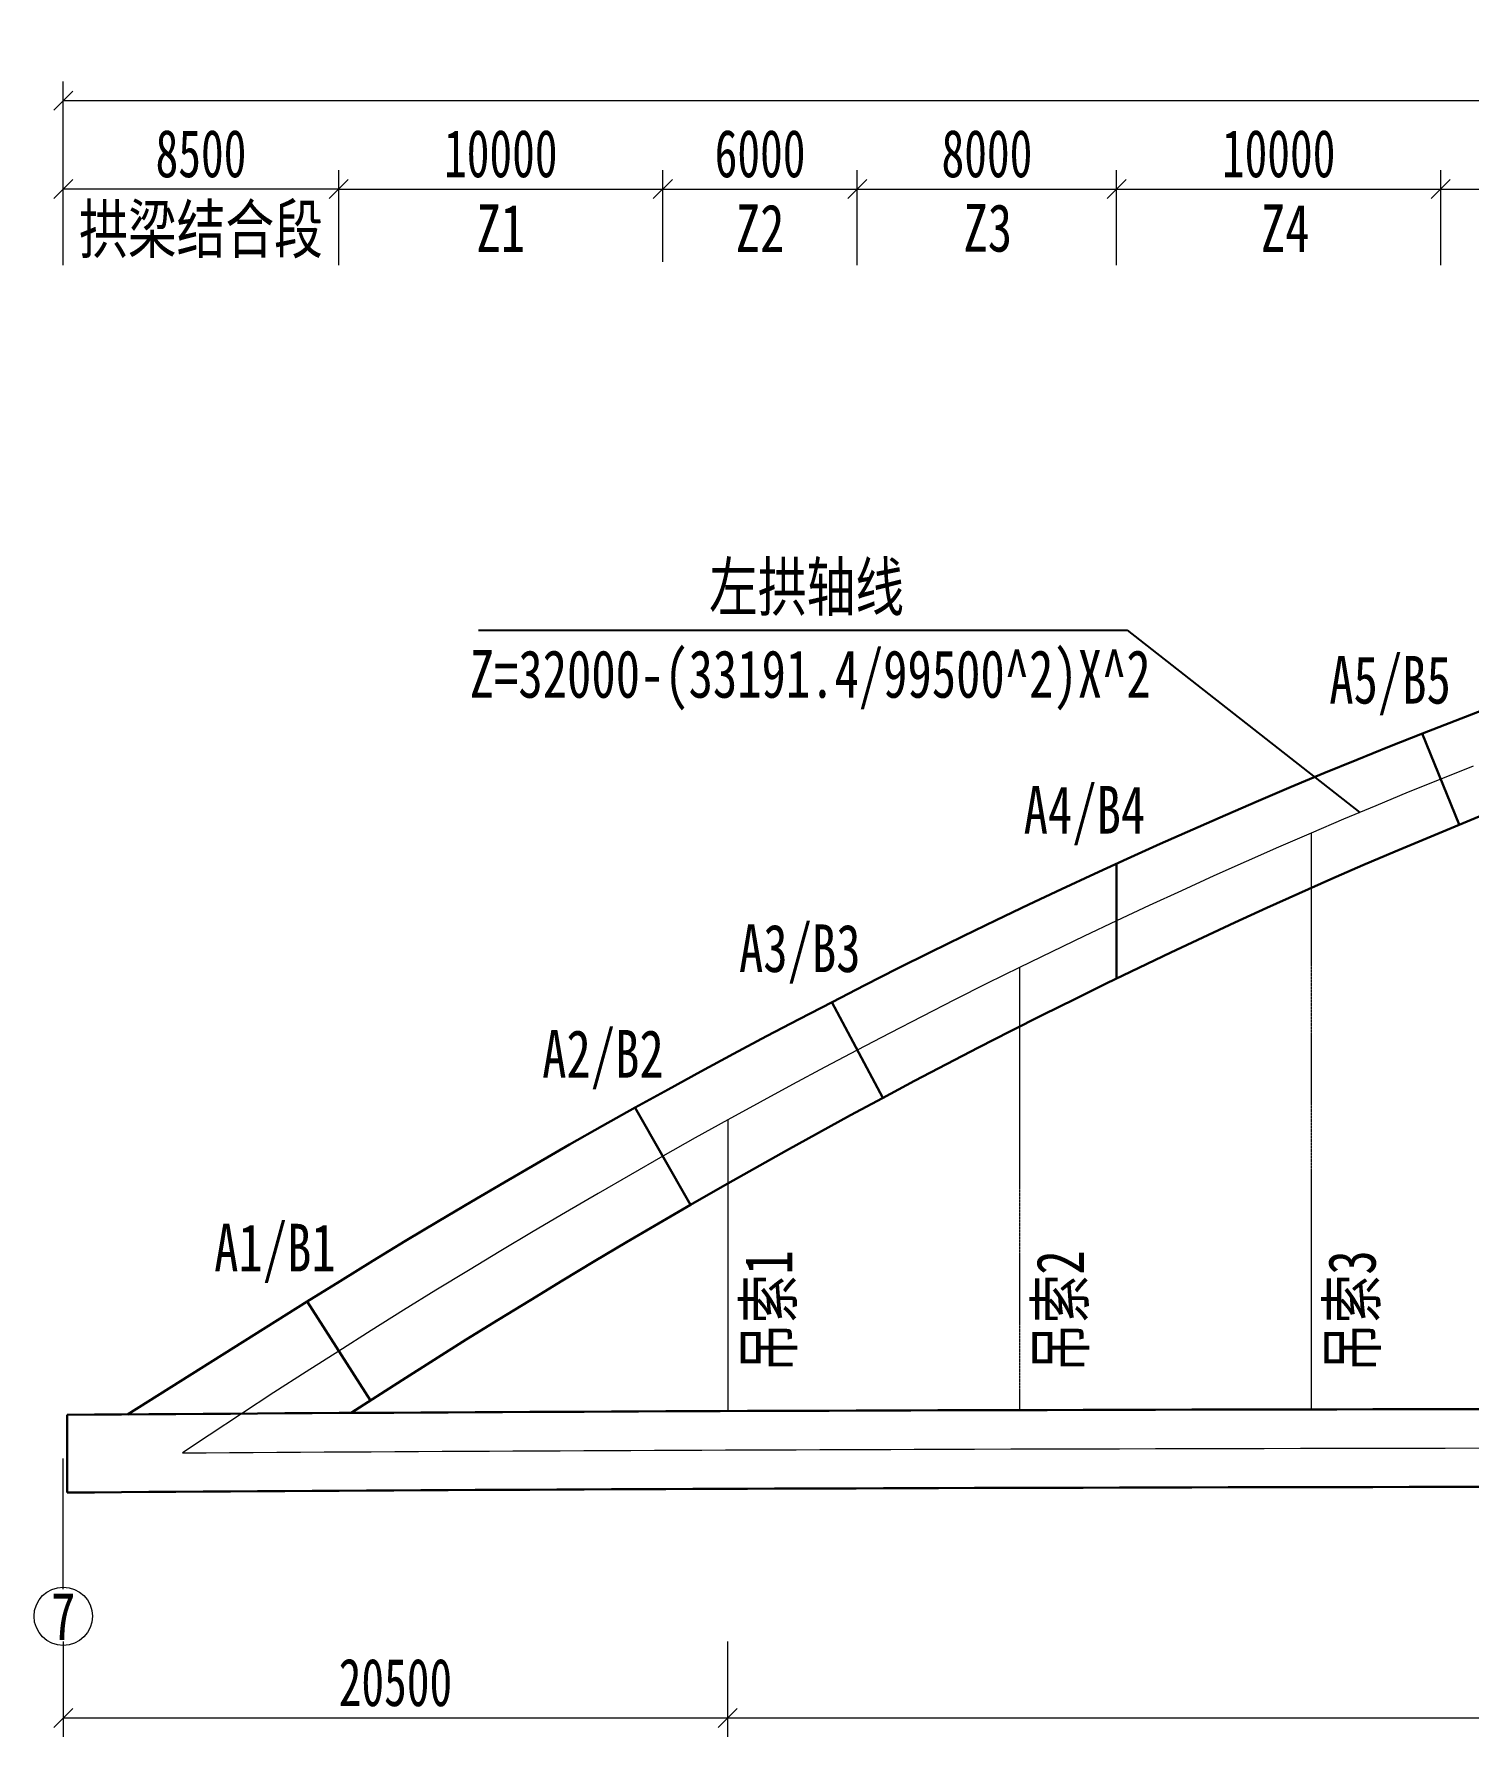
# Model space of a CAD drawing. Header units: millimetres. Extents: x -107417 to 789443, y 114680 to 345248.
# Drawn here: x -104738 to -60467, y 198339 to 250895 of the extents above; entities that cross this region are included whole.
import ezdxf
from ezdxf.enums import TextEntityAlignment as Align

# ---------------------------------------------------------------- set-up
doc = ezdxf.new("R2010")
doc.units = ezdxf.units.MM
for name, pattern in [('CENTER', [2, 1.25, -0.25, 0.25, -0.25]), ('CENTER2', [28.575, 19.05, -3.175, 3.175, -3.175]), ('DASHED', [0.75, 0.5, -0.25])]:
    doc.linetypes.add(name, pattern=pattern)
doc.layers.get('Defpoints').update_dxf_attribs({"color": 8})
for name, color, linetype, lineweight in [('中心线', 2, 'CENTER2', 15), ('标注', 4, 'Continuous', 13), ('桥 中心线', 4, 'CENTER', 15), ('桥 构造粗实', 1, 'Continuous', 30)]:
    doc.layers.add(name, color=color, linetype=linetype, lineweight=lineweight)
doc.styles.add('111', font='仿宋_GB2312.TTF', dxfattribs={"width": 0.7})
doc.styles.add('BM_Anno', font='仿宋_GB2312.TTF', dxfattribs={"width": 0.85})
doc.styles.add('仿宋_GB2312', font='仿宋_GB2312.TTF', dxfattribs={"width": 0.75})
doc.dimstyles.new('200', dxfattribs={"dimscale": 0, "dimtxt": 2.5, "dimasz": 1, "dimexe": 1, "dimexo": 1, "dimgap": 0.6, "dimtad": 1, "dimdec": 0, "dimdsep": 46, "dimtxsty": '111', "dimblk": 'OBLIQUE', "dimcen": 0, "dimclrd": 4, "dimclre": 4, "dimclrt": 4, "dimadec": 1, "dimazin": 2, "dimtfac": 1, "dimtdec": 0, "dimtix": 1, "dimtmove": 2, "dimatfit": 3, "dimfxl": 4, "dimfxlon": 1, "dimtolj": 1, "dimlwd": -1, "dimlwe": -1, "dimarcsym": 0})

# ---------------------------------------------------------------- blocks, each defined once
blk = doc.blocks.new('_Oblique')
at = {"color": 0, "linetype": 'ByBlock', "lineweight": -2}
blk.add_line((-0.5, -0.5), (0.5, 0.5), dxfattribs=at)
blk = doc.blocks.new('*D45')
at = {"layer": 'Defpoints', "color": 0, "transparency": 16777216}
for p in [(100162, 248842), (-103838, 243200), (100162, 241051)]:
    blk.add_point(p, dxfattribs=at)
at = {"layer": '标注', "color": 4, "transparency": 16777216}
for p, q in [((-103838, 246489), (-103838, 249430)), ((100162, 246489), (100162, 249430)), ((-103838, 248842), (100162, 248842))]:
    blk.add_line(p, q, dxfattribs=at)
at = {"layer": '标注', "color": 4, "transparency": 16777216, "xscale": 588.2352941176471, "yscale": 588.2352941176471, "zscale": 588.2352941176471, "rotation": 180}
blk.add_blockref('_Oblique', (-103838, 248842), dxfattribs=at)
at = {"layer": '标注', "color": 4, "transparency": 16777216, "xscale": 588.2352941176471, "yscale": 588.2352941176471, "zscale": 588.2352941176471}
blk.add_blockref('_Oblique', (100162, 248842), dxfattribs=at)
at = {"layer": '标注', "color": 4, "transparency": 16777216, "insert": (-1838, 249930), "char_height": 1470.6, "attachment_point": 5, "style": '111'}
blk.add_mtext('\\A1;204000', dxfattribs=at)
blk = doc.blocks.new('*D47')
at = {"layer": 'Defpoints', "color": 0, "transparency": 16777216}
for p in [(-52338, 246111), (-61338, 242974), (-52338, 242701)]:
    blk.add_point(p, dxfattribs=at)
at = {"layer": '标注', "color": 4, "transparency": 16777216}
for p, q in [((-61338, 243758), (-61338, 246699)), ((-52338, 243758), (-52338, 246699)), ((-61338, 246111), (-52338, 246111))]:
    blk.add_line(p, q, dxfattribs=at)
at = {"layer": '标注', "color": 4, "transparency": 16777216, "xscale": 588.2352941176471, "yscale": 588.2352941176471, "zscale": 588.2352941176471, "rotation": 180}
blk.add_blockref('_Oblique', (-61338, 246111), dxfattribs=at)
at = {"layer": '标注', "color": 4, "transparency": 16777216, "xscale": 588.2352941176471, "yscale": 588.2352941176471, "zscale": 588.2352941176471}
blk.add_blockref('_Oblique', (-52338, 246111), dxfattribs=at)
at = {"layer": '标注', "color": 4, "transparency": 16777216, "insert": (-56838, 247199), "char_height": 1470.6, "attachment_point": 5, "style": '111'}
blk.add_mtext('\\A1;9000', dxfattribs=at)
blk = doc.blocks.new('*D48')
at = {"layer": 'Defpoints', "color": 0, "transparency": 16777216}
for p in [(-61338, 246111), (-61338, 242974), (-71338, 240297)]:
    blk.add_point(p, dxfattribs=at)
at = {"layer": '标注', "color": 4, "transparency": 16777216}
for p, q in [((-71338, 243758), (-71338, 246699)), ((-61338, 243758), (-61338, 246699)), ((-71338, 246111), (-61338, 246111))]:
    blk.add_line(p, q, dxfattribs=at)
at = {"layer": '标注', "color": 4, "transparency": 16777216, "xscale": 588.2352941176471, "yscale": 588.2352941176471, "zscale": 588.2352941176471, "rotation": 180}
blk.add_blockref('_Oblique', (-71338, 246111), dxfattribs=at)
at = {"layer": '标注', "color": 4, "transparency": 16777216, "xscale": 588.2352941176471, "yscale": 588.2352941176471, "zscale": 588.2352941176471}
blk.add_blockref('_Oblique', (-61338, 246111), dxfattribs=at)
at = {"layer": '标注', "color": 4, "transparency": 16777216, "insert": (-66338, 247199), "char_height": 1470.6, "attachment_point": 5, "style": '111'}
blk.add_mtext('\\A1;10000', dxfattribs=at)
blk = doc.blocks.new('*D49')
at = {"layer": 'Defpoints', "color": 0, "transparency": 16777216}
for p in [(-71338, 246111), (-79338, 242159), (-71338, 240297)]:
    blk.add_point(p, dxfattribs=at)
at = {"layer": '标注', "color": 4, "transparency": 16777216}
for p, q in [((-79338, 243758), (-79338, 246699)), ((-71338, 243758), (-71338, 246699)), ((-79338, 246111), (-71338, 246111))]:
    blk.add_line(p, q, dxfattribs=at)
at = {"layer": '标注', "color": 4, "transparency": 16777216, "xscale": 588.2352941176471, "yscale": 588.2352941176471, "zscale": 588.2352941176471, "rotation": 180}
blk.add_blockref('_Oblique', (-79338, 246111), dxfattribs=at)
at = {"layer": '标注', "color": 4, "transparency": 16777216, "xscale": 588.2352941176471, "yscale": 588.2352941176471, "zscale": 588.2352941176471}
blk.add_blockref('_Oblique', (-71338, 246111), dxfattribs=at)
at = {"layer": '标注', "color": 4, "transparency": 16777216, "insert": (-75338, 247199), "char_height": 1470.6, "attachment_point": 5, "style": '111'}
blk.add_mtext('\\A1;8000', dxfattribs=at)
blk = doc.blocks.new('*D50')
at = {"layer": 'Defpoints', "color": 0, "transparency": 16777216}
for p in [(-79338, 246111), (-85338, 243274), (-79338, 242159)]:
    blk.add_point(p, dxfattribs=at)
at = {"layer": '标注', "color": 4, "transparency": 16777216}
for p, q in [((-85338, 243862), (-85338, 246699)), ((-79338, 243758), (-79338, 246699)), ((-85338, 246111), (-79338, 246111))]:
    blk.add_line(p, q, dxfattribs=at)
at = {"layer": '标注', "color": 4, "transparency": 16777216, "xscale": 588.2352941176471, "yscale": 588.2352941176471, "zscale": 588.2352941176471, "rotation": 180}
blk.add_blockref('_Oblique', (-85338, 246111), dxfattribs=at)
at = {"layer": '标注', "color": 4, "transparency": 16777216, "xscale": 588.2352941176471, "yscale": 588.2352941176471, "zscale": 588.2352941176471}
blk.add_blockref('_Oblique', (-79338, 246111), dxfattribs=at)
at = {"layer": '标注', "color": 4, "transparency": 16777216, "insert": (-82338, 247199), "char_height": 1470.6, "attachment_point": 5, "style": '111'}
blk.add_mtext('\\A1;6000', dxfattribs=at)
blk = doc.blocks.new('*D51')
at = {"layer": 'Defpoints', "color": 0, "transparency": 16777216}
for p in [(-85338, 246111), (-85338, 243274), (-95338, 242495)]:
    blk.add_point(p, dxfattribs=at)
at = {"layer": '标注', "color": 4, "transparency": 16777216}
for p, q in [((-95338, 243758), (-95338, 246699)), ((-85338, 243862), (-85338, 246699)), ((-95338, 246111), (-85338, 246111))]:
    blk.add_line(p, q, dxfattribs=at)
at = {"layer": '标注', "color": 4, "transparency": 16777216, "xscale": 588.2352941176471, "yscale": 588.2352941176471, "zscale": 588.2352941176471, "rotation": 180}
blk.add_blockref('_Oblique', (-95338, 246111), dxfattribs=at)
at = {"layer": '标注', "color": 4, "transparency": 16777216, "xscale": 588.2352941176471, "yscale": 588.2352941176471, "zscale": 588.2352941176471}
blk.add_blockref('_Oblique', (-85338, 246111), dxfattribs=at)
at = {"layer": '标注', "color": 4, "transparency": 16777216, "insert": (-90338, 247199), "char_height": 1470.6, "attachment_point": 5, "style": '111'}
blk.add_mtext('\\A1;10000', dxfattribs=at)
blk = doc.blocks.new('*D56')
at = {"layer": 'Defpoints', "color": 0, "transparency": 16777216}
for p in [(-103838, 246111), (-95338, 242097), (-103838, 240508)]:
    blk.add_point(p, dxfattribs=at)
at = {"layer": '标注', "color": 4, "transparency": 16777216}
for p, q in [((-103838, 243758), (-103838, 246699)), ((-95338, 243758), (-95338, 246699)), ((-95338, 246111), (-103838, 246111))]:
    blk.add_line(p, q, dxfattribs=at)
at = {"layer": '标注', "color": 4, "transparency": 16777216, "xscale": 588.2352941176471, "yscale": 588.2352941176471, "zscale": 588.2352941176471, "rotation": 180}
blk.add_blockref('_Oblique', (-103838, 246111), dxfattribs=at)
at = {"layer": '标注', "color": 4, "transparency": 16777216, "xscale": 588.2352941176471, "yscale": 588.2352941176471, "zscale": 588.2352941176471}
blk.add_blockref('_Oblique', (-95338, 246111), dxfattribs=at)
at = {"layer": '标注', "color": 4, "transparency": 16777216, "insert": (-99588, 247199), "char_height": 1470.6, "attachment_point": 5, "style": '111'}
blk.add_mtext('\\A1;8500', dxfattribs=at)
blk = doc.blocks.new('*D61')
at = {"layer": 'Defpoints', "color": 0, "transparency": 16777216}
for p in [(-83338, 208399), (-103838, 206931), (-83338, 198927)]:
    blk.add_point(p, dxfattribs=at)
at = {"layer": '标注', "color": 4, "transparency": 16777216}
for p, q in [((-103838, 201280), (-103838, 198339)), ((-83338, 201280), (-83338, 198339)), ((-103838, 198927), (-83338, 198927))]:
    blk.add_line(p, q, dxfattribs=at)
at = {"layer": '标注', "color": 4, "transparency": 16777216, "xscale": 588.2352941176471, "yscale": 588.2352941176471, "zscale": 588.2352941176471, "rotation": 180}
blk.add_blockref('_Oblique', (-103838, 198927), dxfattribs=at)
at = {"layer": '标注', "color": 4, "transparency": 16777216, "xscale": 588.2352941176471, "yscale": 588.2352941176471, "zscale": 588.2352941176471}
blk.add_blockref('_Oblique', (-83338, 198927), dxfattribs=at)
at = {"layer": '标注', "color": 4, "transparency": 16777216, "insert": (-93588, 200015), "char_height": 1470.6, "attachment_point": 5, "style": '111'}
blk.add_mtext('\\A1;20500', dxfattribs=at)
blk = doc.blocks.new('*D62')
at = {"layer": 'Defpoints', "color": 0, "transparency": 16777216}
for p in [(-83338, 208399), (78662, 208011), (78662, 198927)]:
    blk.add_point(p, dxfattribs=at)
at = {"layer": '标注', "color": 4, "transparency": 16777216}
for p, q in [((-83338, 201280), (-83338, 198339)), ((78662, 201280), (78662, 198339)), ((-83338, 198927), (78662, 198927))]:
    blk.add_line(p, q, dxfattribs=at)
at = {"layer": '标注', "color": 4, "transparency": 16777216, "xscale": 588.2352941176471, "yscale": 588.2352941176471, "zscale": 588.2352941176471, "rotation": 180}
blk.add_blockref('_Oblique', (-83338, 198927), dxfattribs=at)
at = {"layer": '标注', "color": 4, "transparency": 16777216, "xscale": 588.2352941176471, "yscale": 588.2352941176471, "zscale": 588.2352941176471}
blk.add_blockref('_Oblique', (78662, 198927), dxfattribs=at)
at = {"layer": '标注', "color": 4, "transparency": 16777216, "insert": (-2338, 200015), "char_height": 1470.59, "attachment_point": 5, "style": '111'}
blk.add_mtext('\\A1;18×9000', dxfattribs=at)

msp = doc.modelspace()

# ---------------------------------------------------------------- linework, layer by layer
at = {"ltscale": 550}
for p, q in [((-91027.4, 232494.4), (-71008.8, 232494.4)), ((-71008.8, 232494.4), (-63837.6, 226870.2))]:
    msp.add_line(p, q, dxfattribs=at)
at = {"layer": '中心线', "color": 4, "ltscale": 0.4}
for p, q in [((-65337.6, 226233.2), (-65337.6, 208449.1)), ((-74337.6, 222083.7), (-74337.6, 208428.3)), ((-83337.6, 217380.9), (-83337.6, 208398.9))]:
    msp.add_line(p, q, dxfattribs=at)
at = {"layer": '标注', "ltscale": 550}
msp.add_lwpolyline([(-60337.6, 228299.5), (-61337.6, 227899.9), (-62337.6, 227493.5), (-63337.6, 227080.2), (-64337.6, 226660.1), (-65337.6, 226233.2), (-66337.6, 225799.5), (-67337.6, 225358.9), (-68337.6, 224911.5), (-69337.6, 224457.3), (-70337.6, 223996.3), (-71337.6, 223528.4), (-72337.6, 223053.6), (-73337.6, 222572.1), (-74337.6, 222083.7), (-75337.6, 221588.5), (-76337.6, 221086.5), (-77337.6, 220577.6), (-78337.6, 220061.9), (-79337.6, 219539.4), (-80337.6, 219010), (-81337.6, 218473.8), (-82337.6, 217930.8), (-83337.6, 217380.9), (-84337.6, 216824.2), (-85337.6, 216260.7), (-86337.6, 215690.4), (-87337.6, 215113.2), (-88337.6, 214529.2), (-89337.6, 213938.3), (-90337.6, 213340.7), (-91337.6, 212736.2), (-92337.6, 212124.9), (-93337.6, 211506.7), (-94337.6, 210881.7), (-95337.6, 210249.9), (-96337.6, 209611.2), (-97337.6, 208965.7), (-98337.6, 208313.4), (-99337.6, 207654.3), (-100160.2, 207106.5)], dxfattribs=at)
msp.add_lwpolyline([(-100160.2, 207106.5, -0.0009273), (-76851.1, 207219.6), (-76836.5, 207219.7, -0.0032499), (66157.8, 206719.2), (66188.1, 206718.9, -0.0012685), (96630.1, 206337.2)], format="xyb", dxfattribs=at)
at = {"layer": '标注'}
msp.add_circle((-103837.6, 202064.1), 900, dxfattribs=at)
at = {"layer": '桥 中心线', "ltscale": 2}
msp.add_line((-103837.6, 202904.1), (-103837.6, 206931.4), dxfattribs=at)
at = {"layer": '桥 构造粗实'}
for p, q in [((-61908.5, 229304.6), (-60766.7, 226495.2)), ((-71337.6, 225292.4), (-71337.6, 221746.4)), ((-80120.7, 221018.6), (-78554.6, 218060.1)), ((-86192.9, 217760.2), (-84482.4, 214761.2)), ((-96313.9, 211778.5), (-94361.4, 208721.3)), ((-103717.6, 205880.7), (-103717.6, 208281.6))]:
    msp.add_line(p, q, dxfattribs=at)
for points in [[(-59881.4, 230088.8), (-60892.8, 229701), (-61904.4, 229306.2), (-62915.9, 228904.6), (-63927.5, 228496), (-64939.1, 228080.5), (-65950.8, 227658.2), (-66962.5, 227228.9), (-67974.2, 226792.7), (-68985.9, 226349.7), (-69997.7, 225899.7), (-71009.5, 225442.8), (-72021.3, 224979.1), (-73033.2, 224508.4), (-74045.1, 224030.9), (-75057, 223546.4), (-76068.9, 223055.1), (-77080.8, 222556.8), (-78092.8, 222051.7), (-79104.7, 221539.6), (-80116.7, 221020.7), (-81128.7, 220494.9), (-82140.8, 219962.2), (-83152.8, 219422.6), (-84164.8, 218876.1), (-85176.9, 218322.7), (-86189, 217762.4), (-87201.1, 217195.3), (-88213.1, 216621.2), (-89225.2, 216040.3), (-90237.4, 215452.4), (-91249.5, 214857.7), (-92261.6, 214256.1), (-93273.7, 213647.6), (-94285.9, 213032.3), (-95298, 212410), (-96310.1, 211780.9), (-101857.6, 208294.8)], [(-59782.4, 226897.9), (-60770.9, 226493.5), (-61759.3, 226082.4), (-62747.7, 225664.4), (-63736.1, 225239.8), (-64724.4, 224808.3), (-65712.7, 224370.1), (-66701, 223925.1), (-67689.3, 223473.4), (-68677.5, 223014.9), (-69665.7, 222549.7), (-70653.9, 222077.7), (-71642, 221598.9), (-72630.2, 221113.3), (-73618.3, 220621), (-74606.3, 220122), (-75594.4, 219616.1), (-76582.5, 219103.5), (-77570.5, 218584.1), (-78558.5, 218058), (-79546.5, 217525.1), (-80534.5, 216985.4), (-81522.4, 216439), (-82510.4, 215885.8), (-83498.3, 215325.8), (-84486.2, 214759), (-85474.2, 214185.5), (-86462.1, 213605.2), (-87450, 213018.1), (-88437.9, 212424.3), (-89425.7, 211823.6), (-90413.6, 211216.2), (-91401.5, 210602.1), (-92389.4, 209981.1), (-93377.2, 209353.4), (-94956.2, 208339.2)]]:
    msp.add_lwpolyline(points, dxfattribs=at)
for points in [[(-103717.6, 208281.6, -0.0010688), (-76851.1, 208419.6), (-76836.5, 208419.7, -0.0032499), (66157.8, 207919.2), (66188.1, 207918.9, -0.0014107), (100042.4, 207484.8, -0.0014107)], [(-103717.6, 205881.6, -0.0010688), (-76851.1, 206019.6), (-76836.5, 206019.7, -0.0032499), (66157.8, 205519.2), (66188.1, 205518.9, -0.0014107), (100042.4, 205084.8, -0.0014107)]]:
    msp.add_lwpolyline(points, format="xyb", dxfattribs=at)

# ---------------------------------------------------------------- texts
at = {"linetype": 'Continuous', "style": '仿宋_GB2312', "width": 0.75}
for s, height, p in [('拱梁结合段', 1470.59, (-99587.6, 244903.9)), ('Z1', 1470.59, (-90337.6, 244903.9)), ('Z2', 1470.59, (-82337.6, 244903.9)), ('Z3', 1470.59, (-75311.5, 244903.9)), ('Z4', 1470.59, (-66135.7, 244903.9)), ('左拱轴线', 1470.59, (-80903.4, 233863.1)), ('Z=32000-(33191.4/99500^ 2)X^ 2', 1470.588, (-80790.9, 231034.3)), ('A5/B5', 1470.59, (-62900.4, 230846.2)), ('A4/B4', 1470.59, (-72329.5, 226834.1)), ('A3/B3', 1470.59, (-81112.6, 222560.3)), ('A2/B2', 1470.59, (-87184.8, 219301.9)), ('A1/B1', 1470.59, (-97305.8, 213320.1))]:
    msp.add_text(s, height=height, dxfattribs=at).set_placement(p, align=Align.MIDDLE)
for s, p in [('吊索1', (-82107.6, 211478.5)), ('吊索2', (-73107.6, 211478.5)), ('吊索3', (-64107.6, 211478.5))]:
    msp.add_text(s, height=1470.59, rotation=90, dxfattribs=at).set_placement(p, align=Align.MIDDLE)
at = {"layer": '标注', "linetype": 'DASHED', "style": 'BM_Anno', "width": 0.75}
msp.add_text('7', height=1470.6, dxfattribs=at).set_placement((-103837.6, 202064.1), align=Align.MIDDLE_CENTER)

# ---------------------------------------------------------------- dimensions: what is measured, and where the dimension line sits
at = {"layer": '标注'}
for base, p1, p2, picture, middle in [((100162.4, 248841.7), (-103837.6, 243199.6), (100162.4, 241051), '*D45', (-1837.6, 249929.9)), ((-85337.6, 246110.8), (-95337.6, 242494.8), (-85337.6, 243273.6), '*D51', (-90337.6, 247199.1)), ((-79337.6, 246110.8), (-85337.6, 243273.6), (-79337.6, 242159.4), '*D50', (-82337.6, 247199.1)), ((-71337.6, 246110.8), (-79337.6, 242159.4), (-71337.6, 240296.8), '*D49', (-75337.6, 247199.1)), ((-61337.6, 246110.8), (-71337.6, 240296.8), (-61337.6, 242973.5), '*D48', (-66337.6, 247199.1)), ((-52337.6, 246110.8), (-61337.6, 242973.5), (-52337.6, 242701.3), '*D47', (-56837.6, 247199.1)), ((-83337.6, 198927.3), (-103837.6, 206931.4), (-83337.6, 208398.9), '*D61', (-93587.6, 200015.5))]:
    dim = msp.add_linear_dim(base=base, p1=p1, p2=p2, dimstyle='200', override={"dimscale": 588.235294}, dxfattribs=at)
    dim.commit()
    dim.dimension.update_dxf_attribs({"geometry": picture, "text_midpoint": middle})
dim = msp.add_linear_dim(base=(-103837.6, 246110.8), p1=(-95337.6, 242097.4), p2=(-103837.6, 240507.5), angle=180, dimstyle='200', override={"dimscale": 588.235294}, dxfattribs=at)
dim.commit()
dim.dimension.update_dxf_attribs({"geometry": '*D56', "text_midpoint": (-99587.6, 247199.1)})
dim = msp.add_linear_dim(base=(78662.4, 198927.3), p1=(-83337.6, 208398.9), p2=(78662.4, 208011.3), text='18×9000', dimstyle='200', override={"dimscale": 588.235294}, dxfattribs=at)
dim.commit()
dim.dimension.update_dxf_attribs({"geometry": '*D62', "text_midpoint": (-2337.6, 200015.5)})

doc.saveas('drawing.dxf')
